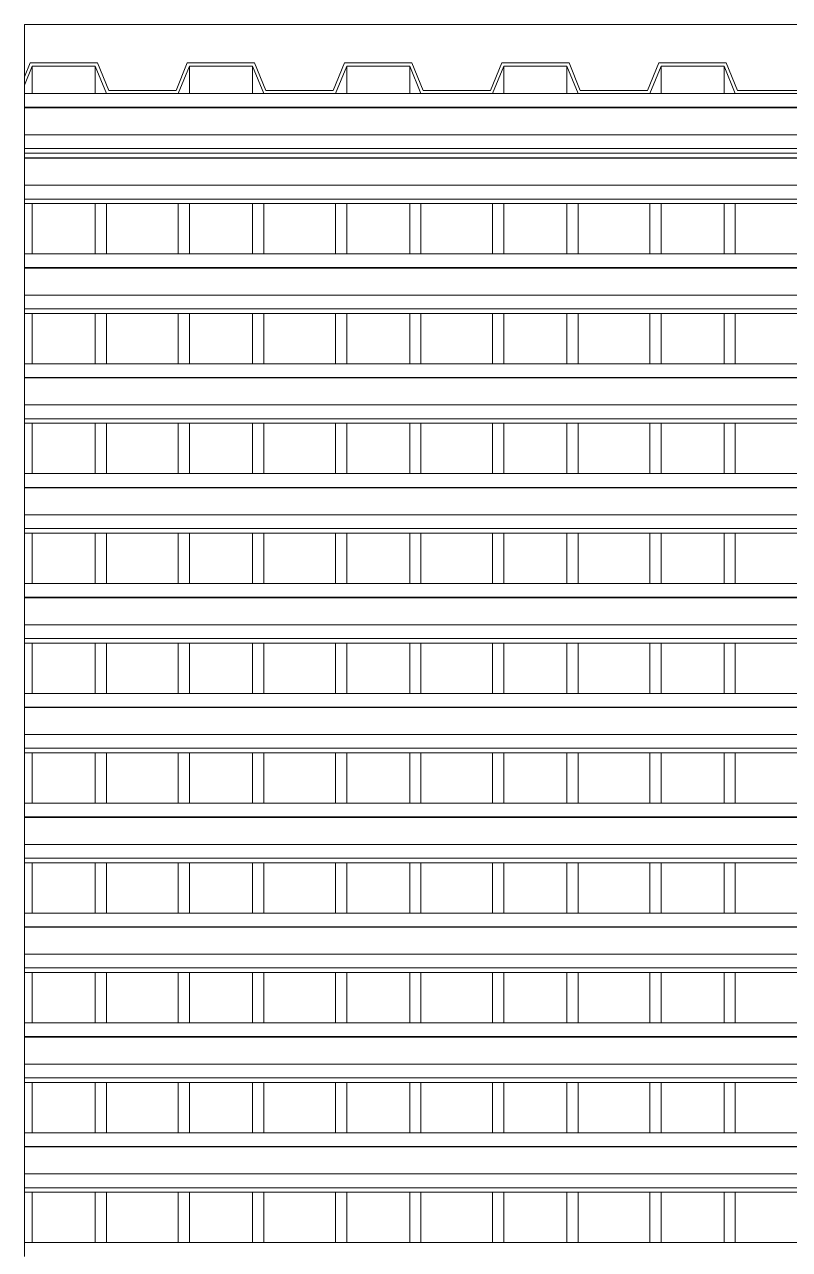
# Model space of a CAD drawing. Header units: metres. Extents: x 78 to 178, y -74 to 157.
# Drawn here: x 99.809 to 101.184, y -50.753 to -48.553 of the extents above; entities that cross this region are included whole.
import ezdxf

# ---------------------------------------------------------------- set-up
doc = ezdxf.new("R2010")
doc.units = ezdxf.units.M
doc.layers.add('01_Fina', color=252, linetype='Continuous', lineweight=15)

msp = doc.modelspace()

# ---------------------------------------------------------------- linework, layer by layer
at = {"layer": '01_Fina'}
for p, q in [((99.80945, -48.55302), (102.50247, -48.55302)), ((99.80945, -48.55302), (99.80945, -48.64673)), ((99.80945, -48.64673), (99.81954, -48.62207)), ((99.82345, -48.62772), (99.80945, -48.66194)), ((99.81954, -48.62207), (99.94057, -48.62207)), ((99.82345, -48.67704), (99.82345, -48.62772)), ((99.93667, -48.62772), (99.82345, -48.62772)), ((99.93667, -48.67704), (99.93667, -48.62772)), ((99.95684, -48.67704), (99.93667, -48.62772)), ((99.94057, -48.62207), (99.96075, -48.67139)), ((100.08178, -48.67139), (100.10195, -48.62207)), ((100.10586, -48.62772), (100.08569, -48.67704)), ((100.10195, -48.62207), (100.22299, -48.62207)), ((100.10586, -48.67704), (100.10586, -48.62772)), ((100.21908, -48.62772), (100.10586, -48.62772)), ((100.21908, -48.67704), (100.21908, -48.62772)), ((100.23925, -48.67704), (100.21908, -48.62772)), ((100.24316, -48.67139), (100.22299, -48.62207)), ((100.3642, -48.67139), (100.38437, -48.62207)), ((100.38828, -48.62772), (100.36811, -48.67704)), ((100.38437, -48.62207), (100.5054, -48.62207)), ((100.38828, -48.67704), (100.38828, -48.62772)), ((100.50149, -48.62772), (100.38828, -48.62772)), ((100.50149, -48.67704), (100.50149, -48.62772)), ((100.52167, -48.67704), (100.50149, -48.62772)), ((100.5054, -48.62207), (100.52557, -48.67139)), ((100.64661, -48.67139), (100.66678, -48.62207)), ((100.67069, -48.62772), (100.65052, -48.67704)), ((100.66678, -48.62207), (100.78782, -48.62207)), ((100.67069, -48.67704), (100.67069, -48.62772)), ((100.78391, -48.62772), (100.67069, -48.62772)), ((100.78391, -48.67704), (100.78391, -48.62772)), ((100.80408, -48.67704), (100.78391, -48.62772)), ((100.78782, -48.62207), (100.80799, -48.67139)), ((100.92902, -48.67139), (100.9492, -48.62207)), ((100.95311, -48.62772), (100.93293, -48.67704)), ((100.9492, -48.62207), (101.07023, -48.62207)), ((100.95311, -48.67704), (100.95311, -48.62772)), ((101.06632, -48.62772), (100.95311, -48.62772)), ((101.06632, -48.67704), (101.06632, -48.62772)), ((101.08649, -48.67704), (101.06632, -48.62772)), ((101.07023, -48.62207), (101.0904, -48.67139)), ((99.80945, -48.64673), (99.80945, -48.66194)), ((99.80945, -48.66194), (99.80945, -48.67704)), ((99.80945, -48.67704), (99.82345, -48.67704)), ((99.80945, -48.67704), (99.80945, -48.7017)), ((99.82345, -48.67704), (99.93667, -48.67704)), ((99.93667, -48.67704), (99.95684, -48.67704)), ((100.08569, -48.67704), (99.95684, -48.67704)), ((100.08178, -48.67139), (99.96075, -48.67139)), ((100.08569, -48.67704), (100.10586, -48.67704)), ((100.10586, -48.67704), (100.21908, -48.67704)), ((100.21908, -48.67704), (100.23925, -48.67704)), ((100.36811, -48.67704), (100.23925, -48.67704)), ((100.3642, -48.67139), (100.24316, -48.67139)), ((100.36811, -48.67704), (100.38828, -48.67704)), ((100.38828, -48.67704), (100.50149, -48.67704)), ((100.50149, -48.67704), (100.52167, -48.67704)), ((100.65052, -48.67704), (100.52167, -48.67704)), ((100.64661, -48.67139), (100.52557, -48.67139)), ((100.65052, -48.67704), (100.67069, -48.67704)), ((100.67069, -48.67704), (100.78391, -48.67704)), ((100.78391, -48.67704), (100.80408, -48.67704)), ((100.93293, -48.67704), (100.80408, -48.67704)), ((100.92902, -48.67139), (100.80799, -48.67139)), ((100.93293, -48.67704), (100.95311, -48.67704)), ((100.95311, -48.67704), (101.06632, -48.67704)), ((101.06632, -48.67704), (101.08649, -48.67704)), ((101.21535, -48.67704), (101.08649, -48.67704)), ((101.21144, -48.67139), (101.0904, -48.67139)), ((99.80945, -48.7017), (99.80945, -48.70252)), ((99.80945, -48.7017), (114.49982, -48.7017)), ((99.80945, -48.70252), (114.49982, -48.70252)), ((99.80945, -48.70252), (99.80945, -48.75102)), ((99.80945, -48.75102), (114.49982, -48.75102)), ((99.80945, -48.77568), (99.80945, -48.75102)), ((99.80945, -48.77568), (102.50404, -48.77568)), ((99.80945, -48.77568), (99.80945, -48.7839)), ((99.80945, -48.79241), (99.80945, -48.7839)), ((99.80945, -48.7839), (102.50404, -48.7839)), ((99.80945, -48.79241), (99.80945, -48.79323)), ((99.80945, -48.79241), (102.50404, -48.79241)), ((99.80945, -48.79323), (102.50404, -48.79323)), ((99.80945, -48.79323), (99.80945, -48.84173)), ((99.80945, -48.86639), (99.80945, -48.84173)), ((99.80945, -48.84173), (102.50404, -48.84173)), ((99.80945, -48.86639), (102.50404, -48.86639)), ((99.80945, -48.87461), (99.80945, -48.86639)), ((99.80945, -48.87461), (99.82345, -48.87461)), ((99.80945, -48.87461), (99.80945, -48.96503)), ((99.82345, -48.96503), (99.82345, -48.87461)), ((99.82345, -48.87461), (99.93667, -48.87461)), ((99.93667, -48.96503), (99.93667, -48.87461)), ((99.93667, -48.87461), (99.95684, -48.87461)), ((99.95684, -48.96503), (99.95684, -48.87461)), ((99.95684, -48.87461), (100.08569, -48.87461)), ((100.08569, -48.96503), (100.08569, -48.87461)), ((100.08569, -48.87461), (100.10586, -48.87461)), ((100.10586, -48.96503), (100.10586, -48.87461)), ((100.10586, -48.87461), (100.21908, -48.87461)), ((100.21908, -48.96503), (100.21908, -48.87461)), ((100.21908, -48.87461), (100.23925, -48.87461)), ((100.23925, -48.96503), (100.23925, -48.87461)), ((100.23925, -48.87461), (100.36811, -48.87461)), ((100.36811, -48.96503), (100.36811, -48.87461)), ((100.36811, -48.87461), (100.38828, -48.87461)), ((100.38828, -48.96503), (100.38828, -48.87461)), ((100.38828, -48.87461), (100.50149, -48.87461)), ((100.50149, -48.96503), (100.50149, -48.87461)), ((100.50149, -48.87461), (100.52167, -48.87461)), ((100.52167, -48.96503), (100.52167, -48.87461)), ((100.52167, -48.87461), (100.65052, -48.87461)), ((100.65052, -48.96503), (100.65052, -48.87461)), ((100.65052, -48.87461), (100.67069, -48.87461)), ((100.67069, -48.96503), (100.67069, -48.87461)), ((100.67069, -48.87461), (100.78391, -48.87461)), ((100.78391, -48.96503), (100.78391, -48.87461)), ((100.78391, -48.87461), (100.80408, -48.87461)), ((100.80408, -48.96503), (100.80408, -48.87461)), ((100.80408, -48.87461), (100.93293, -48.87461)), ((100.93293, -48.96503), (100.93293, -48.87461)), ((100.93293, -48.87461), (100.95311, -48.87461)), ((100.95311, -48.96503), (100.95311, -48.87461)), ((100.95311, -48.87461), (101.06632, -48.87461)), ((101.06632, -48.96503), (101.06632, -48.87461)), ((101.06632, -48.87461), (101.08649, -48.87461)), ((101.08649, -48.96503), (101.08649, -48.87461)), ((101.08649, -48.87461), (101.21535, -48.87461)), ((99.80945, -48.96503), (99.82345, -48.96503)), ((99.80945, -48.96503), (99.80945, -48.98969)), ((99.82345, -48.96503), (99.93667, -48.96503)), ((99.93667, -48.96503), (99.95684, -48.96503)), ((99.95684, -48.96503), (100.08569, -48.96503)), ((100.08569, -48.96503), (100.10586, -48.96503)), ((100.10586, -48.96503), (100.21908, -48.96503)), ((100.21908, -48.96503), (100.23925, -48.96503)), ((100.23925, -48.96503), (100.36811, -48.96503)), ((100.36811, -48.96503), (100.38828, -48.96503)), ((100.38828, -48.96503), (100.50149, -48.96503)), ((100.50149, -48.96503), (100.52167, -48.96503)), ((100.52167, -48.96503), (100.65052, -48.96503)), ((100.65052, -48.96503), (100.67069, -48.96503)), ((100.67069, -48.96503), (100.78391, -48.96503)), ((100.78391, -48.96503), (100.80408, -48.96503)), ((100.80408, -48.96503), (100.93293, -48.96503)), ((100.93293, -48.96503), (100.95311, -48.96503)), ((100.95311, -48.96503), (101.06632, -48.96503)), ((101.06632, -48.96503), (101.08649, -48.96503)), ((101.08649, -48.96503), (101.21535, -48.96503)), ((99.80945, -48.98969), (99.80945, -48.99051)), ((99.80945, -48.98969), (102.50404, -48.98969)), ((99.80945, -48.99051), (102.50404, -48.99051)), ((99.80945, -48.99051), (99.80945, -49.03901)), ((99.80945, -49.06367), (99.80945, -49.03901)), ((99.80945, -49.03901), (102.50404, -49.03901)), ((99.80945, -49.06367), (102.50404, -49.06367)), ((99.80945, -49.07189), (99.80945, -49.06367)), ((99.80945, -49.07189), (99.82345, -49.07189)), ((99.80945, -49.07189), (99.80945, -49.16231)), ((99.82345, -49.16231), (99.82345, -49.07189)), ((99.82345, -49.07189), (99.93667, -49.07189)), ((99.93667, -49.16231), (99.93667, -49.07189)), ((99.93667, -49.07189), (99.95684, -49.07189)), ((99.95684, -49.16231), (99.95684, -49.07189)), ((99.95684, -49.07189), (100.08569, -49.07189)), ((100.08569, -49.16231), (100.08569, -49.07189)), ((100.08569, -49.07189), (100.10586, -49.07189)), ((100.10586, -49.16231), (100.10586, -49.07189)), ((100.10586, -49.07189), (100.21908, -49.07189)), ((100.21908, -49.16231), (100.21908, -49.07189)), ((100.21908, -49.07189), (100.23925, -49.07189)), ((100.23925, -49.16231), (100.23925, -49.07189)), ((100.23925, -49.07189), (100.36811, -49.07189)), ((100.36811, -49.16231), (100.36811, -49.07189)), ((100.36811, -49.07189), (100.38828, -49.07189)), ((100.38828, -49.16231), (100.38828, -49.07189)), ((100.38828, -49.07189), (100.50149, -49.07189)), ((100.50149, -49.16231), (100.50149, -49.07189)), ((100.50149, -49.07189), (100.52167, -49.07189)), ((100.52167, -49.16231), (100.52167, -49.07189)), ((100.52167, -49.07189), (100.65052, -49.07189)), ((100.65052, -49.16231), (100.65052, -49.07189)), ((100.65052, -49.07189), (100.67069, -49.07189)), ((100.67069, -49.16231), (100.67069, -49.07189)), ((100.67069, -49.07189), (100.78391, -49.07189)), ((100.78391, -49.16231), (100.78391, -49.07189)), ((100.78391, -49.07189), (100.80408, -49.07189)), ((100.80408, -49.16231), (100.80408, -49.07189)), ((100.80408, -49.07189), (100.93293, -49.07189)), ((100.93293, -49.16231), (100.93293, -49.07189)), ((100.93293, -49.07189), (100.95311, -49.07189)), ((100.95311, -49.16231), (100.95311, -49.07189)), ((100.95311, -49.07189), (101.06632, -49.07189)), ((101.06632, -49.16231), (101.06632, -49.07189)), ((101.06632, -49.07189), (101.08649, -49.07189)), ((101.08649, -49.16231), (101.08649, -49.07189)), ((101.08649, -49.07189), (101.21535, -49.07189)), ((99.80945, -49.16231), (99.82345, -49.16231)), ((99.80945, -49.16231), (99.80945, -49.18697)), ((99.82345, -49.16231), (99.93667, -49.16231)), ((99.93667, -49.16231), (99.95684, -49.16231)), ((99.95684, -49.16231), (100.08569, -49.16231)), ((100.08569, -49.16231), (100.10586, -49.16231)), ((100.10586, -49.16231), (100.21908, -49.16231)), ((100.21908, -49.16231), (100.23925, -49.16231)), ((100.23925, -49.16231), (100.36811, -49.16231)), ((100.36811, -49.16231), (100.38828, -49.16231)), ((100.38828, -49.16231), (100.50149, -49.16231)), ((100.50149, -49.16231), (100.52167, -49.16231)), ((100.52167, -49.16231), (100.65052, -49.16231)), ((100.65052, -49.16231), (100.67069, -49.16231)), ((100.67069, -49.16231), (100.78391, -49.16231)), ((100.78391, -49.16231), (100.80408, -49.16231)), ((100.80408, -49.16231), (100.93293, -49.16231)), ((100.93293, -49.16231), (100.95311, -49.16231)), ((100.95311, -49.16231), (101.06632, -49.16231)), ((101.06632, -49.16231), (101.08649, -49.16231)), ((101.08649, -49.16231), (101.21535, -49.16231)), ((99.80945, -49.18697), (99.80945, -49.18779)), ((99.80945, -49.18697), (102.50404, -49.18697)), ((99.80945, -49.18779), (102.50404, -49.18779)), ((99.80945, -49.18779), (99.80945, -49.23629)), ((99.80945, -49.26095), (99.80945, -49.23629)), ((99.80945, -49.23629), (102.50404, -49.23629)), ((99.80945, -49.26095), (102.50404, -49.26095)), ((99.80945, -49.26917), (99.80945, -49.26095)), ((99.80945, -49.26917), (99.82345, -49.26917)), ((99.80945, -49.26917), (99.80945, -49.35959)), ((99.82345, -49.35959), (99.82345, -49.26917)), ((99.82345, -49.26917), (99.93667, -49.26917)), ((99.93667, -49.35959), (99.93667, -49.26917)), ((99.93667, -49.26917), (99.95684, -49.26917)), ((99.95684, -49.35959), (99.95684, -49.26917)), ((99.95684, -49.26917), (100.08569, -49.26917)), ((100.08569, -49.35959), (100.08569, -49.26917)), ((100.08569, -49.26917), (100.10586, -49.26917)), ((100.10586, -49.35959), (100.10586, -49.26917)), ((100.10586, -49.26917), (100.21908, -49.26917)), ((100.21908, -49.35959), (100.21908, -49.26917)), ((100.21908, -49.26917), (100.23925, -49.26917)), ((100.23925, -49.35959), (100.23925, -49.26917)), ((100.23925, -49.26917), (100.36811, -49.26917)), ((100.36811, -49.35959), (100.36811, -49.26917)), ((100.36811, -49.26917), (100.38828, -49.26917)), ((100.38828, -49.35959), (100.38828, -49.26917)), ((100.38828, -49.26917), (100.50149, -49.26917)), ((100.50149, -49.35959), (100.50149, -49.26917)), ((100.50149, -49.26917), (100.52167, -49.26917)), ((100.52167, -49.35959), (100.52167, -49.26917)), ((100.52167, -49.26917), (100.65052, -49.26917)), ((100.65052, -49.35959), (100.65052, -49.26917)), ((100.65052, -49.26917), (100.67069, -49.26917)), ((100.67069, -49.35959), (100.67069, -49.26917)), ((100.67069, -49.26917), (100.78391, -49.26917)), ((100.78391, -49.35959), (100.78391, -49.26917)), ((100.78391, -49.26917), (100.80408, -49.26917)), ((100.80408, -49.35959), (100.80408, -49.26917)), ((100.80408, -49.26917), (100.93293, -49.26917)), ((100.93293, -49.35959), (100.93293, -49.26917)), ((100.93293, -49.26917), (100.95311, -49.26917)), ((100.95311, -49.35959), (100.95311, -49.26917)), ((100.95311, -49.26917), (101.06632, -49.26917)), ((101.06632, -49.35959), (101.06632, -49.26917)), ((101.06632, -49.26917), (101.08649, -49.26917)), ((101.08649, -49.35959), (101.08649, -49.26917)), ((101.08649, -49.26917), (101.21535, -49.26917)), ((99.80945, -49.35959), (99.82345, -49.35959)), ((99.80945, -49.35959), (99.80945, -49.38425)), ((99.82345, -49.35959), (99.93667, -49.35959)), ((99.93667, -49.35959), (99.95684, -49.35959)), ((99.95684, -49.35959), (100.08569, -49.35959)), ((100.08569, -49.35959), (100.10586, -49.35959)), ((100.10586, -49.35959), (100.21908, -49.35959)), ((100.21908, -49.35959), (100.23925, -49.35959)), ((100.23925, -49.35959), (100.36811, -49.35959)), ((100.36811, -49.35959), (100.38828, -49.35959)), ((100.38828, -49.35959), (100.50149, -49.35959)), ((100.50149, -49.35959), (100.52167, -49.35959)), ((100.52167, -49.35959), (100.65052, -49.35959)), ((100.65052, -49.35959), (100.67069, -49.35959)), ((100.67069, -49.35959), (100.78391, -49.35959)), ((100.78391, -49.35959), (100.80408, -49.35959)), ((100.80408, -49.35959), (100.93293, -49.35959)), ((100.93293, -49.35959), (100.95311, -49.35959)), ((100.95311, -49.35959), (101.06632, -49.35959)), ((101.06632, -49.35959), (101.08649, -49.35959)), ((101.08649, -49.35959), (101.21535, -49.35959)), ((99.80945, -49.38425), (99.80945, -49.38507)), ((99.80945, -49.38425), (102.41404, -49.38425)), ((99.80945, -49.38507), (102.41404, -49.38507)), ((99.80945, -49.38507), (99.80945, -49.43357)), ((99.80945, -49.45823), (99.80945, -49.43357)), ((99.80945, -49.43357), (102.41404, -49.43357)), ((99.80945, -49.45823), (102.41404, -49.45823)), ((99.80945, -49.46645), (99.80945, -49.45823)), ((99.80945, -49.46645), (99.82345, -49.46645)), ((99.80945, -49.46645), (99.80945, -49.55687)), ((99.82345, -49.55687), (99.82345, -49.46645)), ((99.82345, -49.46645), (99.93667, -49.46645)), ((99.93667, -49.55687), (99.93667, -49.46645)), ((99.93667, -49.46645), (99.95684, -49.46645)), ((99.95684, -49.55687), (99.95684, -49.46645)), ((99.95684, -49.46645), (100.08569, -49.46645)), ((100.08569, -49.55687), (100.08569, -49.46645)), ((100.08569, -49.46645), (100.10586, -49.46645)), ((100.10586, -49.55687), (100.10586, -49.46645)), ((100.10586, -49.46645), (100.21908, -49.46645)), ((100.21908, -49.55687), (100.21908, -49.46645)), ((100.21908, -49.46645), (100.23925, -49.46645)), ((100.23925, -49.55687), (100.23925, -49.46645)), ((100.23925, -49.46645), (100.36811, -49.46645)), ((100.36811, -49.55687), (100.36811, -49.46645)), ((100.36811, -49.46645), (100.38828, -49.46645)), ((100.38828, -49.55687), (100.38828, -49.46645)), ((100.38828, -49.46645), (100.50149, -49.46645)), ((100.50149, -49.55687), (100.50149, -49.46645)), ((100.50149, -49.46645), (100.52167, -49.46645)), ((100.52167, -49.55687), (100.52167, -49.46645)), ((100.52167, -49.46645), (100.65052, -49.46645)), ((100.65052, -49.55687), (100.65052, -49.46645)), ((100.65052, -49.46645), (100.67069, -49.46645)), ((100.67069, -49.55687), (100.67069, -49.46645)), ((100.67069, -49.46645), (100.78391, -49.46645)), ((100.78391, -49.55687), (100.78391, -49.46645)), ((100.78391, -49.46645), (100.80408, -49.46645)), ((100.80408, -49.55687), (100.80408, -49.46645)), ((100.80408, -49.46645), (100.93293, -49.46645)), ((100.93293, -49.55687), (100.93293, -49.46645)), ((100.93293, -49.46645), (100.95311, -49.46645)), ((100.95311, -49.55687), (100.95311, -49.46645)), ((100.95311, -49.46645), (101.06632, -49.46645)), ((101.06632, -49.55687), (101.06632, -49.46645)), ((101.06632, -49.46645), (101.08649, -49.46645)), ((101.08649, -49.55687), (101.08649, -49.46645)), ((101.08649, -49.46645), (101.21535, -49.46645)), ((99.80945, -49.55687), (99.82345, -49.55687)), ((99.80945, -49.55687), (99.80945, -49.58153)), ((99.82345, -49.55687), (99.93667, -49.55687)), ((99.93667, -49.55687), (99.95684, -49.55687)), ((99.95684, -49.55687), (100.08569, -49.55687)), ((100.08569, -49.55687), (100.10586, -49.55687)), ((100.10586, -49.55687), (100.21908, -49.55687)), ((100.21908, -49.55687), (100.23925, -49.55687)), ((100.23925, -49.55687), (100.36811, -49.55687)), ((100.36811, -49.55687), (100.38828, -49.55687)), ((100.38828, -49.55687), (100.50149, -49.55687)), ((100.50149, -49.55687), (100.52167, -49.55687)), ((100.52167, -49.55687), (100.65052, -49.55687)), ((100.65052, -49.55687), (100.67069, -49.55687)), ((100.67069, -49.55687), (100.78391, -49.55687)), ((100.78391, -49.55687), (100.80408, -49.55687)), ((100.80408, -49.55687), (100.93293, -49.55687)), ((100.93293, -49.55687), (100.95311, -49.55687)), ((100.95311, -49.55687), (101.06632, -49.55687)), ((101.06632, -49.55687), (101.08649, -49.55687)), ((101.08649, -49.55687), (101.21535, -49.55687)), ((99.80945, -49.58153), (99.80945, -49.58235)), ((99.80945, -49.58153), (102.41404, -49.58153)), ((99.80945, -49.58235), (102.41404, -49.58235)), ((99.80945, -49.58235), (99.80945, -49.63085)), ((99.80945, -49.65551), (99.80945, -49.63085)), ((99.80945, -49.63085), (102.41404, -49.63085)), ((99.80945, -49.65551), (102.41404, -49.65551)), ((99.80945, -49.66373), (99.80945, -49.65551)), ((99.80945, -49.66373), (99.82345, -49.66373)), ((99.80945, -49.66373), (99.80945, -49.75415)), ((99.82345, -49.75415), (99.82345, -49.66373)), ((99.82345, -49.66373), (99.93667, -49.66373)), ((99.93667, -49.75415), (99.93667, -49.66373)), ((99.93667, -49.66373), (99.95684, -49.66373)), ((99.95684, -49.75415), (99.95684, -49.66373)), ((99.95684, -49.66373), (100.08569, -49.66373)), ((100.08569, -49.75415), (100.08569, -49.66373)), ((100.08569, -49.66373), (100.10586, -49.66373)), ((100.10586, -49.75415), (100.10586, -49.66373)), ((100.10586, -49.66373), (100.21908, -49.66373)), ((100.21908, -49.75415), (100.21908, -49.66373)), ((100.21908, -49.66373), (100.23925, -49.66373)), ((100.23925, -49.75415), (100.23925, -49.66373)), ((100.23925, -49.66373), (100.36811, -49.66373)), ((100.36811, -49.75415), (100.36811, -49.66373)), ((100.36811, -49.66373), (100.38828, -49.66373)), ((100.38828, -49.75415), (100.38828, -49.66373)), ((100.38828, -49.66373), (100.50149, -49.66373)), ((100.50149, -49.75415), (100.50149, -49.66373)), ((100.50149, -49.66373), (100.52167, -49.66373)), ((100.52167, -49.75415), (100.52167, -49.66373)), ((100.52167, -49.66373), (100.65052, -49.66373)), ((100.65052, -49.75415), (100.65052, -49.66373)), ((100.65052, -49.66373), (100.67069, -49.66373)), ((100.67069, -49.75415), (100.67069, -49.66373)), ((100.67069, -49.66373), (100.78391, -49.66373)), ((100.78391, -49.75415), (100.78391, -49.66373)), ((100.78391, -49.66373), (100.80408, -49.66373)), ((100.80408, -49.75415), (100.80408, -49.66373)), ((100.80408, -49.66373), (100.93293, -49.66373)), ((100.93293, -49.75415), (100.93293, -49.66373)), ((100.93293, -49.66373), (100.95311, -49.66373)), ((100.95311, -49.75415), (100.95311, -49.66373)), ((100.95311, -49.66373), (101.06632, -49.66373)), ((101.06632, -49.75415), (101.06632, -49.66373)), ((101.06632, -49.66373), (101.08649, -49.66373)), ((101.08649, -49.75415), (101.08649, -49.66373)), ((101.08649, -49.66373), (101.21535, -49.66373)), ((99.80945, -49.75415), (99.82345, -49.75415)), ((99.80945, -49.75415), (99.80945, -49.77881)), ((99.82345, -49.75415), (99.93667, -49.75415)), ((99.93667, -49.75415), (99.95684, -49.75415)), ((99.95684, -49.75415), (100.08569, -49.75415)), ((100.08569, -49.75415), (100.10586, -49.75415)), ((100.10586, -49.75415), (100.21908, -49.75415)), ((100.21908, -49.75415), (100.23925, -49.75415)), ((100.23925, -49.75415), (100.36811, -49.75415)), ((100.36811, -49.75415), (100.38828, -49.75415)), ((100.38828, -49.75415), (100.50149, -49.75415)), ((100.50149, -49.75415), (100.52167, -49.75415)), ((100.52167, -49.75415), (100.65052, -49.75415)), ((100.65052, -49.75415), (100.67069, -49.75415)), ((100.67069, -49.75415), (100.78391, -49.75415)), ((100.78391, -49.75415), (100.80408, -49.75415)), ((100.80408, -49.75415), (100.93293, -49.75415)), ((100.93293, -49.75415), (100.95311, -49.75415)), ((100.95311, -49.75415), (101.06632, -49.75415)), ((101.06632, -49.75415), (101.08649, -49.75415)), ((101.08649, -49.75415), (101.21535, -49.75415)), ((99.80945, -49.77881), (99.80945, -49.77963)), ((99.80945, -49.77881), (102.41404, -49.77881)), ((99.80945, -49.77963), (102.41404, -49.77963)), ((99.80945, -49.77963), (99.80945, -49.82813)), ((99.80945, -49.85279), (99.80945, -49.82813)), ((99.80945, -49.82813), (102.41404, -49.82813)), ((99.80945, -49.85279), (102.41404, -49.85279)), ((99.80945, -49.86101), (99.80945, -49.85279)), ((99.80945, -49.86101), (99.82345, -49.86101)), ((99.80945, -49.86101), (99.80945, -49.95143)), ((99.82345, -49.95143), (99.82345, -49.86101)), ((99.82345, -49.86101), (99.93667, -49.86101)), ((99.93667, -49.95143), (99.93667, -49.86101)), ((99.93667, -49.86101), (99.95684, -49.86101)), ((99.95684, -49.95143), (99.95684, -49.86101)), ((99.95684, -49.86101), (100.08569, -49.86101)), ((100.08569, -49.95143), (100.08569, -49.86101)), ((100.08569, -49.86101), (100.10586, -49.86101)), ((100.10586, -49.95143), (100.10586, -49.86101)), ((100.10586, -49.86101), (100.21908, -49.86101)), ((100.21908, -49.95143), (100.21908, -49.86101)), ((100.21908, -49.86101), (100.23925, -49.86101)), ((100.23925, -49.95143), (100.23925, -49.86101)), ((100.23925, -49.86101), (100.36811, -49.86101)), ((100.36811, -49.95143), (100.36811, -49.86101)), ((100.36811, -49.86101), (100.38828, -49.86101)), ((100.38828, -49.95143), (100.38828, -49.86101)), ((100.38828, -49.86101), (100.50149, -49.86101)), ((100.50149, -49.95143), (100.50149, -49.86101)), ((100.50149, -49.86101), (100.52167, -49.86101)), ((100.52167, -49.95143), (100.52167, -49.86101)), ((100.52167, -49.86101), (100.65052, -49.86101)), ((100.65052, -49.95143), (100.65052, -49.86101)), ((100.65052, -49.86101), (100.67069, -49.86101)), ((100.67069, -49.95143), (100.67069, -49.86101)), ((100.67069, -49.86101), (100.78391, -49.86101)), ((100.78391, -49.95143), (100.78391, -49.86101)), ((100.78391, -49.86101), (100.80408, -49.86101)), ((100.80408, -49.95143), (100.80408, -49.86101)), ((100.80408, -49.86101), (100.93293, -49.86101)), ((100.93293, -49.95143), (100.93293, -49.86101)), ((100.93293, -49.86101), (100.95311, -49.86101)), ((100.95311, -49.95143), (100.95311, -49.86101)), ((100.95311, -49.86101), (101.06632, -49.86101)), ((101.06632, -49.95143), (101.06632, -49.86101)), ((101.06632, -49.86101), (101.08649, -49.86101)), ((101.08649, -49.95143), (101.08649, -49.86101)), ((101.08649, -49.86101), (101.21535, -49.86101)), ((99.80945, -49.95143), (99.82345, -49.95143)), ((99.80945, -49.95143), (99.80945, -49.97609)), ((99.82345, -49.95143), (99.93667, -49.95143)), ((99.93667, -49.95143), (99.95684, -49.95143)), ((99.95684, -49.95143), (100.08569, -49.95143)), ((100.08569, -49.95143), (100.10586, -49.95143)), ((100.10586, -49.95143), (100.21908, -49.95143)), ((100.21908, -49.95143), (100.23925, -49.95143)), ((100.23925, -49.95143), (100.36811, -49.95143)), ((100.36811, -49.95143), (100.38828, -49.95143)), ((100.38828, -49.95143), (100.50149, -49.95143)), ((100.50149, -49.95143), (100.52167, -49.95143)), ((100.52167, -49.95143), (100.65052, -49.95143)), ((100.65052, -49.95143), (100.67069, -49.95143)), ((100.67069, -49.95143), (100.78391, -49.95143)), ((100.78391, -49.95143), (100.80408, -49.95143)), ((100.80408, -49.95143), (100.93293, -49.95143)), ((100.93293, -49.95143), (100.95311, -49.95143)), ((100.95311, -49.95143), (101.06632, -49.95143)), ((101.06632, -49.95143), (101.08649, -49.95143)), ((101.08649, -49.95143), (101.21535, -49.95143)), ((99.80945, -49.97609), (99.80945, -49.97691)), ((99.80945, -49.97609), (102.41404, -49.97609)), ((99.80945, -49.97691), (102.41404, -49.97691)), ((99.80945, -49.97691), (99.80945, -50.0254)), ((99.80945, -50.05006), (99.80945, -50.0254)), ((99.80945, -50.0254), (102.41404, -50.0254)), ((99.80945, -50.05006), (102.41404, -50.05006)), ((99.80945, -50.05828), (99.80945, -50.05006)), ((99.80945, -50.05828), (99.82345, -50.05828)), ((99.80945, -50.05828), (99.80945, -50.1487)), ((99.82345, -50.1487), (99.82345, -50.05828)), ((99.82345, -50.05828), (99.93667, -50.05828)), ((99.93667, -50.1487), (99.93667, -50.05828)), ((99.93667, -50.05828), (99.95684, -50.05828)), ((99.95684, -50.1487), (99.95684, -50.05828)), ((99.95684, -50.05828), (100.08569, -50.05828)), ((100.08569, -50.1487), (100.08569, -50.05828)), ((100.08569, -50.05828), (100.10586, -50.05828)), ((100.10586, -50.1487), (100.10586, -50.05828)), ((100.10586, -50.05828), (100.21908, -50.05828)), ((100.21908, -50.1487), (100.21908, -50.05828)), ((100.21908, -50.05828), (100.23925, -50.05828)), ((100.23925, -50.1487), (100.23925, -50.05828)), ((100.23925, -50.05828), (100.36811, -50.05828)), ((100.36811, -50.1487), (100.36811, -50.05828)), ((100.36811, -50.05828), (100.38828, -50.05828)), ((100.38828, -50.1487), (100.38828, -50.05828)), ((100.38828, -50.05828), (100.50149, -50.05828)), ((100.50149, -50.1487), (100.50149, -50.05828)), ((100.50149, -50.05828), (100.52167, -50.05828)), ((100.52167, -50.1487), (100.52167, -50.05828)), ((100.52167, -50.05828), (100.65052, -50.05828)), ((100.65052, -50.1487), (100.65052, -50.05828)), ((100.65052, -50.05828), (100.67069, -50.05828)), ((100.67069, -50.1487), (100.67069, -50.05828)), ((100.67069, -50.05828), (100.78391, -50.05828)), ((100.78391, -50.1487), (100.78391, -50.05828)), ((100.78391, -50.05828), (100.80408, -50.05828)), ((100.80408, -50.1487), (100.80408, -50.05828)), ((100.80408, -50.05828), (100.93293, -50.05828)), ((100.93293, -50.1487), (100.93293, -50.05828)), ((100.93293, -50.05828), (100.95311, -50.05828)), ((100.95311, -50.1487), (100.95311, -50.05828)), ((100.95311, -50.05828), (101.06632, -50.05828)), ((101.06632, -50.1487), (101.06632, -50.05828)), ((101.06632, -50.05828), (101.08649, -50.05828)), ((101.08649, -50.1487), (101.08649, -50.05828)), ((101.08649, -50.05828), (101.21535, -50.05828)), ((99.80945, -50.1487), (99.82345, -50.1487)), ((99.80945, -50.1487), (99.80945, -50.17336)), ((99.82345, -50.1487), (99.93667, -50.1487)), ((99.93667, -50.1487), (99.95684, -50.1487)), ((99.95684, -50.1487), (100.08569, -50.1487)), ((100.08569, -50.1487), (100.10586, -50.1487)), ((100.10586, -50.1487), (100.21908, -50.1487)), ((100.21908, -50.1487), (100.23925, -50.1487)), ((100.23925, -50.1487), (100.36811, -50.1487)), ((100.36811, -50.1487), (100.38828, -50.1487)), ((100.38828, -50.1487), (100.50149, -50.1487)), ((100.50149, -50.1487), (100.52167, -50.1487)), ((100.52167, -50.1487), (100.65052, -50.1487)), ((100.65052, -50.1487), (100.67069, -50.1487)), ((100.67069, -50.1487), (100.78391, -50.1487)), ((100.78391, -50.1487), (100.80408, -50.1487)), ((100.80408, -50.1487), (100.93293, -50.1487)), ((100.93293, -50.1487), (100.95311, -50.1487)), ((100.95311, -50.1487), (101.06632, -50.1487)), ((101.06632, -50.1487), (101.08649, -50.1487)), ((101.08649, -50.1487), (101.21535, -50.1487)), ((99.80945, -50.17336), (99.80945, -50.17419)), ((99.80945, -50.17336), (102.41404, -50.17336)), ((99.80945, -50.17419), (102.41404, -50.17419)), ((99.80945, -50.17419), (99.80945, -50.22268)), ((99.80945, -50.24734), (99.80945, -50.22268)), ((99.80945, -50.22268), (102.41404, -50.22268)), ((99.80945, -50.24734), (102.41404, -50.24734)), ((99.80945, -50.25556), (99.80945, -50.24734)), ((99.80945, -50.25556), (99.82345, -50.25556)), ((99.80945, -50.25556), (99.80945, -50.34598)), ((99.82345, -50.34598), (99.82345, -50.25556)), ((99.82345, -50.25556), (99.93667, -50.25556)), ((99.93667, -50.34598), (99.93667, -50.25556)), ((99.93667, -50.25556), (99.95684, -50.25556)), ((99.95684, -50.34598), (99.95684, -50.25556)), ((99.95684, -50.25556), (100.08569, -50.25556)), ((100.08569, -50.34598), (100.08569, -50.25556)), ((100.08569, -50.25556), (100.10586, -50.25556)), ((100.10586, -50.34598), (100.10586, -50.25556)), ((100.10586, -50.25556), (100.21908, -50.25556)), ((100.21908, -50.34598), (100.21908, -50.25556)), ((100.21908, -50.25556), (100.23925, -50.25556)), ((100.23925, -50.34598), (100.23925, -50.25556)), ((100.23925, -50.25556), (100.36811, -50.25556)), ((100.36811, -50.34598), (100.36811, -50.25556)), ((100.36811, -50.25556), (100.38828, -50.25556)), ((100.38828, -50.34598), (100.38828, -50.25556)), ((100.38828, -50.25556), (100.50149, -50.25556)), ((100.50149, -50.34598), (100.50149, -50.25556)), ((100.50149, -50.25556), (100.52167, -50.25556)), ((100.52167, -50.34598), (100.52167, -50.25556)), ((100.52167, -50.25556), (100.65052, -50.25556)), ((100.65052, -50.34598), (100.65052, -50.25556)), ((100.65052, -50.25556), (100.67069, -50.25556)), ((100.67069, -50.34598), (100.67069, -50.25556)), ((100.67069, -50.25556), (100.78391, -50.25556)), ((100.78391, -50.34598), (100.78391, -50.25556)), ((100.78391, -50.25556), (100.80408, -50.25556)), ((100.80408, -50.34598), (100.80408, -50.25556)), ((100.80408, -50.25556), (100.93293, -50.25556)), ((100.93293, -50.34598), (100.93293, -50.25556)), ((100.93293, -50.25556), (100.95311, -50.25556)), ((100.95311, -50.34598), (100.95311, -50.25556)), ((100.95311, -50.25556), (101.06632, -50.25556)), ((101.06632, -50.34598), (101.06632, -50.25556)), ((101.06632, -50.25556), (101.08649, -50.25556)), ((101.08649, -50.34598), (101.08649, -50.25556)), ((101.08649, -50.25556), (101.21535, -50.25556)), ((99.80945, -50.34598), (99.82345, -50.34598)), ((99.80945, -50.34598), (99.80945, -50.37064)), ((99.82345, -50.34598), (99.93667, -50.34598)), ((99.93667, -50.34598), (99.95684, -50.34598)), ((99.95684, -50.34598), (100.08569, -50.34598)), ((100.08569, -50.34598), (100.10586, -50.34598)), ((100.10586, -50.34598), (100.21908, -50.34598)), ((100.21908, -50.34598), (100.23925, -50.34598)), ((100.23925, -50.34598), (100.36811, -50.34598)), ((100.36811, -50.34598), (100.38828, -50.34598)), ((100.38828, -50.34598), (100.50149, -50.34598)), ((100.50149, -50.34598), (100.52167, -50.34598)), ((100.52167, -50.34598), (100.65052, -50.34598)), ((100.65052, -50.34598), (100.67069, -50.34598)), ((100.67069, -50.34598), (100.78391, -50.34598)), ((100.78391, -50.34598), (100.80408, -50.34598)), ((100.80408, -50.34598), (100.93293, -50.34598)), ((100.93293, -50.34598), (100.95311, -50.34598)), ((100.95311, -50.34598), (101.06632, -50.34598)), ((101.06632, -50.34598), (101.08649, -50.34598)), ((101.08649, -50.34598), (101.21535, -50.34598)), ((99.80945, -50.37064), (99.80945, -50.37146)), ((99.80945, -50.37064), (102.41404, -50.37064)), ((99.80945, -50.37146), (102.41404, -50.37146)), ((99.80945, -50.37146), (99.80945, -50.41996)), ((99.80945, -50.44462), (99.80945, -50.41996)), ((99.80945, -50.41996), (102.41404, -50.41996)), ((99.80945, -50.44462), (102.41404, -50.44462)), ((99.80945, -50.45284), (99.80945, -50.44462)), ((99.80945, -50.45284), (99.80945, -50.54326)), ((99.80945, -50.45284), (99.82345, -50.45284)), ((99.82345, -50.54326), (99.82345, -50.45284)), ((99.82345, -50.45284), (99.93667, -50.45284)), ((99.93667, -50.54326), (99.93667, -50.45284)), ((99.93667, -50.45284), (99.95684, -50.45284)), ((99.95684, -50.54326), (99.95684, -50.45284)), ((99.95684, -50.45284), (100.08569, -50.45284)), ((100.08569, -50.54326), (100.08569, -50.45284)), ((100.08569, -50.45284), (100.10586, -50.45284)), ((100.10586, -50.54326), (100.10586, -50.45284)), ((100.10586, -50.45284), (100.21908, -50.45284)), ((100.21908, -50.54326), (100.21908, -50.45284)), ((100.21908, -50.45284), (100.23925, -50.45284)), ((100.23925, -50.54326), (100.23925, -50.45284)), ((100.23925, -50.45284), (100.36811, -50.45284)), ((100.36811, -50.54326), (100.36811, -50.45284)), ((100.36811, -50.45284), (100.38828, -50.45284)), ((100.38828, -50.54326), (100.38828, -50.45284)), ((100.38828, -50.45284), (100.50149, -50.45284)), ((100.50149, -50.54326), (100.50149, -50.45284)), ((100.50149, -50.45284), (100.52167, -50.45284)), ((100.52167, -50.54326), (100.52167, -50.45284)), ((100.52167, -50.45284), (100.65052, -50.45284)), ((100.65052, -50.54326), (100.65052, -50.45284)), ((100.65052, -50.45284), (100.67069, -50.45284)), ((100.67069, -50.54326), (100.67069, -50.45284)), ((100.67069, -50.45284), (100.78391, -50.45284)), ((100.78391, -50.54326), (100.78391, -50.45284)), ((100.78391, -50.45284), (100.80408, -50.45284)), ((100.80408, -50.54326), (100.80408, -50.45284)), ((100.80408, -50.45284), (100.93293, -50.45284)), ((100.93293, -50.54326), (100.93293, -50.45284)), ((100.93293, -50.45284), (100.95311, -50.45284)), ((100.95311, -50.54326), (100.95311, -50.45284)), ((100.95311, -50.45284), (101.06632, -50.45284)), ((101.06632, -50.54326), (101.06632, -50.45284)), ((101.06632, -50.45284), (101.08649, -50.45284)), ((101.08649, -50.54326), (101.08649, -50.45284)), ((101.08649, -50.45284), (101.21535, -50.45284)), ((99.80945, -50.54326), (99.82345, -50.54326)), ((99.80945, -50.54326), (99.80945, -50.56792)), ((99.82345, -50.54326), (99.93667, -50.54326)), ((99.93667, -50.54326), (99.95684, -50.54326)), ((99.95684, -50.54326), (100.08569, -50.54326)), ((100.08569, -50.54326), (100.10586, -50.54326)), ((100.10586, -50.54326), (100.21908, -50.54326)), ((100.21908, -50.54326), (100.23925, -50.54326)), ((100.23925, -50.54326), (100.36811, -50.54326)), ((100.36811, -50.54326), (100.38828, -50.54326)), ((100.38828, -50.54326), (100.50149, -50.54326)), ((100.50149, -50.54326), (100.52167, -50.54326)), ((100.52167, -50.54326), (100.65052, -50.54326)), ((100.65052, -50.54326), (100.67069, -50.54326)), ((100.67069, -50.54326), (100.78391, -50.54326)), ((100.78391, -50.54326), (100.80408, -50.54326)), ((100.80408, -50.54326), (100.93293, -50.54326)), ((100.93293, -50.54326), (100.95311, -50.54326)), ((100.95311, -50.54326), (101.06632, -50.54326)), ((101.06632, -50.54326), (101.08649, -50.54326)), ((101.08649, -50.54326), (101.21535, -50.54326)), ((99.80945, -50.56792), (99.80945, -50.56874)), ((99.80945, -50.56792), (102.41404, -50.56792)), ((99.80945, -50.56874), (102.41404, -50.56874)), ((99.80945, -50.56874), (99.80945, -50.61724)), ((99.80945, -50.6419), (99.80945, -50.61724)), ((99.80945, -50.61724), (102.41404, -50.61724)), ((99.80945, -50.6419), (102.41404, -50.6419)), ((99.80945, -50.65012), (99.80945, -50.6419)), ((99.80945, -50.65012), (99.82345, -50.65012)), ((99.80945, -50.65012), (99.80945, -50.74054)), ((99.82345, -50.74054), (99.82345, -50.65012)), ((99.82345, -50.65012), (99.93667, -50.65012)), ((99.93667, -50.74054), (99.93667, -50.65012)), ((99.93667, -50.65012), (99.95684, -50.65012)), ((99.95684, -50.74054), (99.95684, -50.65012)), ((99.95684, -50.65012), (100.08569, -50.65012)), ((100.08569, -50.74054), (100.08569, -50.65012)), ((100.08569, -50.65012), (100.10586, -50.65012)), ((100.10586, -50.74054), (100.10586, -50.65012)), ((100.10586, -50.65012), (100.21908, -50.65012)), ((100.21908, -50.74054), (100.21908, -50.65012)), ((100.21908, -50.65012), (100.23925, -50.65012)), ((100.23925, -50.74054), (100.23925, -50.65012)), ((100.23925, -50.65012), (100.36811, -50.65012)), ((100.36811, -50.74054), (100.36811, -50.65012)), ((100.36811, -50.65012), (100.38828, -50.65012)), ((100.38828, -50.74054), (100.38828, -50.65012)), ((100.38828, -50.65012), (100.50149, -50.65012)), ((100.50149, -50.74054), (100.50149, -50.65012)), ((100.50149, -50.65012), (100.52167, -50.65012)), ((100.52167, -50.74054), (100.52167, -50.65012)), ((100.52167, -50.65012), (100.65052, -50.65012)), ((100.65052, -50.74054), (100.65052, -50.65012)), ((100.65052, -50.65012), (100.67069, -50.65012)), ((100.67069, -50.74054), (100.67069, -50.65012)), ((100.67069, -50.65012), (100.78391, -50.65012)), ((100.78391, -50.74054), (100.78391, -50.65012)), ((100.78391, -50.65012), (100.80408, -50.65012)), ((100.80408, -50.74054), (100.80408, -50.65012)), ((100.80408, -50.65012), (100.93293, -50.65012)), ((100.93293, -50.74054), (100.93293, -50.65012)), ((100.93293, -50.65012), (100.95311, -50.65012)), ((100.95311, -50.74054), (100.95311, -50.65012)), ((100.95311, -50.65012), (101.06632, -50.65012)), ((101.06632, -50.74054), (101.06632, -50.65012)), ((101.06632, -50.65012), (101.08649, -50.65012)), ((101.08649, -50.74054), (101.08649, -50.65012)), ((101.08649, -50.65012), (101.21535, -50.65012)), ((99.80945, -50.74054), (99.82345, -50.74054)), ((99.80945, -50.74054), (99.80945, -50.7652)), ((99.82345, -50.74054), (99.93667, -50.74054)), ((99.93667, -50.74054), (99.95684, -50.74054)), ((99.95684, -50.74054), (100.08569, -50.74054)), ((100.08569, -50.74054), (100.10586, -50.74054)), ((100.10586, -50.74054), (100.21908, -50.74054)), ((100.21908, -50.74054), (100.23925, -50.74054)), ((100.23925, -50.74054), (100.36811, -50.74054)), ((100.36811, -50.74054), (100.38828, -50.74054)), ((100.38828, -50.74054), (100.50149, -50.74054)), ((100.50149, -50.74054), (100.52167, -50.74054)), ((100.52167, -50.74054), (100.65052, -50.74054)), ((100.65052, -50.74054), (100.67069, -50.74054)), ((100.67069, -50.74054), (100.78391, -50.74054)), ((100.78391, -50.74054), (100.80408, -50.74054)), ((100.80408, -50.74054), (100.93293, -50.74054)), ((100.93293, -50.74054), (100.95311, -50.74054)), ((100.95311, -50.74054), (101.06632, -50.74054)), ((101.06632, -50.74054), (101.08649, -50.74054)), ((101.08649, -50.74054), (101.21535, -50.74054))]:
    msp.add_line(p, q, dxfattribs=at)

doc.saveas('drawing.dxf')
